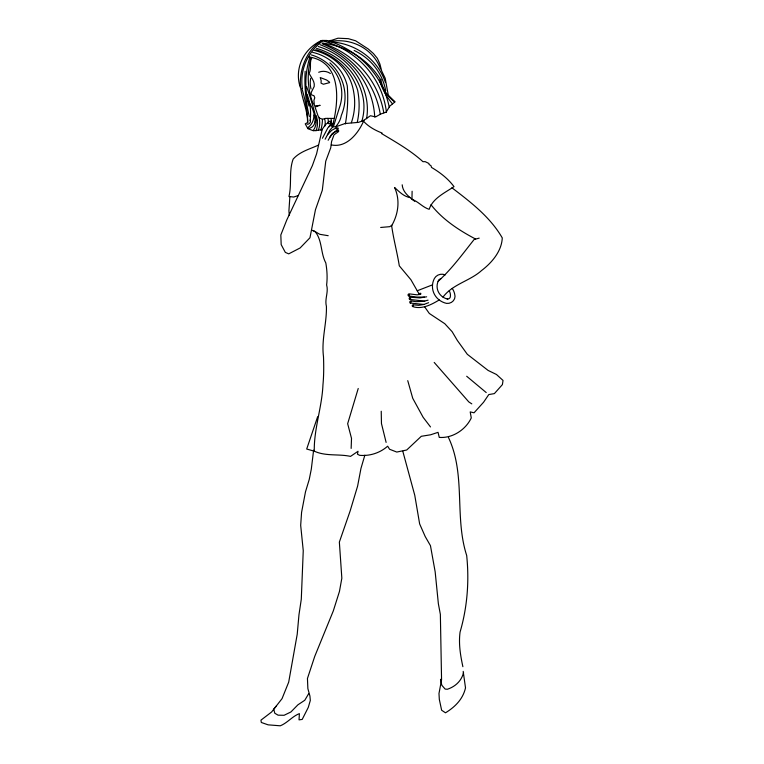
<?xml version="1.0" encoding="UTF-8"?>
<svg xmlns="http://www.w3.org/2000/svg" width="764" height="764" viewBox="0 0 764 764"><rect width="100%" height="100%" fill="white"/><g stroke="black" fill="none" stroke-linecap="round" stroke-linejoin="round"><path stroke-width="1.15" d="M289.871 196.596L288.926 210.74L289.279 215.238M351.144 448.42L351.516 438.393L347.658 423.714L358.221 388.484M312.056 230.27L315.36 231.855C322.418 240.908 320.527 253.218 325.808 262.931C327.059 270.16 327.527 277.676 326.62 284.962C328.73 292.249 324.471 299.011 326.419 306.383C326.849 323.229 321.291 339.693 323.497 356.712C323.841 366.09 323.841 375.487 322.952 384.836C321.988 407.288 313.899 428.699 314.271 451.171C325.731 456.48 338.528 453.759 350.542 456.385L358.049 451.266L357.457 454.198L359.624 455.325A35.851 34.055 -7 0 0 387.654 446.195L389.583 449.261L396.774 452.059L406.706 450.006L421.298 436.292L430.6 434.792L438.049 432.338L439.262 437.4C452.479 438.431 465.696 429.76 471.273 417.937L470.204 411.901L474.052 412.799L483.574 402.236L488.788 394.577L494.375 393.603L502.406 384.607L503.037 380.443L496.476 374.494L488.11 370.425L467.32 354.305L457.359 340.477L452.126 331.691L444.772 323.688L429.32 313.469L424.498 306.631M420.658 294.274L420.783 293.319M313.622 450.111L311.301 469.172L309.239 479.448L305.485 491.854L301.579 512.367L300.682 525.326L303.251 550.643L301.293 599.205L298.972 614.743L297.215 634.273L288.697 682.137L282.04 698.659L271.621 711.991L260.963 720.137L261.298 722.467L268.135 724.845L280.283 725.8C287.417 722.945 292.24 716.355 299.383 713.633L299.039 719.86L302.2 719.421L308.293 707.369L310.318 700.435L309.917 696.004L307.873 688.622L307.443 678.489L314.749 656.362L333.305 610.904L339.455 591.441L341.842 578.205L339.359 542.077L350.122 511.011L357.609 486.105L360.961 468.427L364.848 455.182M337.487 130.434L337.803 131.207L338.653 130.892M333.61 126.079L340.123 105.432A43.586 41.399 -7 0 0 311.215 54.874M317.643 416.743L306.698 449.031L314.271 451.171M463.557 672.473C461.618 680.858 455.373 686.588 447.398 689.252L445.164 689.09L441.84 685.27L440.494 679.282M363.931 120.273C358.774 132.926 346.684 148.245 331.328 144.902M322.427 138.265L327.918 127.769L332.98 123.367M325.149 139.239L329.723 130.367L332.665 126.948L336.16 126.681L344.946 123.558L358.364 122.374L363.139 120.76L370.444 115.736L375.611 116.911L380.72 114.037L386.164 112.117L389.831 106.11L395.017 101.86L388.284 95.185L385.19 78.234L381.656 70.909L379.899 64.023L377.387 58.398L373.415 53.518L368.267 49.001L355.604 40.779L348.298 38.668L338.003 38.2L331.719 40.291L326.323 41.046M328.148 140.27L331.671 134.206L337.564 129.66L338.032 127.941L336.341 127.789L331.652 130.396L327.479 134.741M308.599 693.817L304.788 700.254L297.922 704.809L290.922 711.962L284.093 715.285L278.077 715.171L274.801 713.251L273.713 709.126L276.482 705.888M329.055 126.595L330.535 124.341L331.127 121.4L330.077 121.075L325.559 124.551L322.227 129.297L316.582 153.85L312.361 165.645L286.739 220.08L280.827 234.959L281.181 244.623L285.335 252.397L288.725 253.858L300.109 247.975L309.964 237.766L315.456 209.718L322.303 190.274L325.731 161.252L330.736 147.777L331.595 141.483L334.021 134.798L338.633 131.551L338.452 130.061L332.932 133.347L329.714 137.424M442.996 297.081C452.737 284.074 469.85 281.066 481.559 270.551C491.815 262.749 501.69 251.251 502.273 237.919C490.278 217.081 470.739 202.183 451.944 187.791M438.087 281.353C451.801 268.995 462.717 253.829 474.167 239.457L479.19 238.129M417.22 290.778L432.5 284.848M439.204 299.966C431.622 304.521 421.814 309.764 412.703 306.574A1.003 0.945 -7 0 1 413.257 304.826L418.815 305.313L423.896 304.444L428.623 302.678M391.894 225.208L389.783 226.669L380.673 227.462M409.141 295.658L409.408 294.77M318.321 145.16C309.621 149.152 299.794 151.616 293.166 159.074C288.716 171.05 291.982 184.153 288.954 196.501L293.72 197.036L298.38 195.527M318.703 72.265C322.446 70.622 327.049 71.147 330.382 73.487M428.069 300.166L424.23 301.111L409.685 299.431A1.165 1.108 -7 0 1 410.144 297.416M316.955 106.053L320.145 105.336L315.723 105.957L314.367 105.461L313.928 100.294L314.787 97.802L313.994 95.739L311.139 94.707L311.301 92.31L314.195 86.475C315.035 81.442 311.187 77.584 309.133 73.392C311.874 68.512 309.048 62.829 311.693 58.026L309.038 56.966C341.976 61.913 338.968 101.077 332.674 125.267L331.261 125.936L332.684 126.891M420.601 294.236L417.163 294.847L409.093 293.853A1.184 1.117 -7 0 0 408.836 296.031M426.656 296.814L419.866 297.893L410.144 297.225M409.38 294.503L408.597 295.181L409.074 296.021L417.048 297.072L424.469 297.091M410.803 302.582L410.936 301.484M418.834 293.567L420.544 293.347M412.961 306.288L413.162 305.18M322.102 129.718L313.421 130.787L307.911 128.705L305.228 123.854L307.548 122.574C307.844 107.523 298.772 93.628 300.538 78.386C301.723 63.574 309.019 48.266 322.016 40.425L327.021 40.473M424.746 301.283L415.893 301.684L410.927 300.882A1.327 1.261 -7 0 0 410.449 303.232M316.869 106.588L314.892 106.607L318.025 115.841L319.428 118.076L322.599 119.26L325.483 118.382L333.992 118.42M329.666 82.617L323.392 84.241L321.023 83.142L321.186 80.745L320.231 77.546L326.581 79.991L329.37 81.987M328.195 235.704L319.772 234.3L313.45 230.585M423.896 304.444L410.373 303.069M410.316 197.599C403.898 196.73 399.152 191.611 394.568 187.495C400.326 199.977 398.388 214.044 391.655 225.733C393.527 239.256 397.194 252.55 399.295 265.824L410.927 279.748L419.436 294.608M475.6 239.046C459.04 230.327 442.623 219.602 430.963 204.704M382.067 133.031C374.933 130.262 368.21 126.528 363.091 120.769M409.561 298.972L410.631 298.743L410.469 297.712M471.799 403.869L468.8 401.912L434.21 362.442M466.689 376.26L486.219 392.562M414.747 201.333C409.217 196.969 402.809 192.461 402.189 184.802M381.456 133.49C395.742 142.066 410.383 150.288 422.96 161.681L425.176 161.643L428.938 163.496L429.072 164.432L431.049 165.778L431.498 167.421C440.016 172.444 448.076 178.623 454.007 186.636C445.03 192.729 432.72 198.296 429.167 209.307C422.702 207.369 418.385 201.562 411.958 199.337L412.111 191.239M430.495 426.933L423.132 417.297L412.732 398.292L407.747 380.653M448.43 437.409C466.097 474.826 454.208 516.884 466.68 555.476C469.344 581.137 467.329 607.265 460.071 632.048C458.505 643.756 460.415 655.264 462.879 666.695M402.809 451.266L414.766 495.292L419.646 523.932L425.204 536.538L430.457 545.668L435.165 571.825L438.364 603.713L440.36 614.371L441.563 679.807L438.985 693.483L439.319 699.413L441.63 710.224L445.498 712.812C455.019 706.967 462.888 699.251 465.515 687.886L463.194 671.365M386.116 442.404L381.465 423.562L381.226 411.233M336.084 126.241A24.095 22.882 -7 0 0 341.355 115.316A50.987 48.438 -7 0 0 329.895 62.82M345.376 123.921A166.466 158.138 -7 0 0 347.267 85.864A47.282 44.923 -7 0 0 312.619 52.363M351.364 122.708A66.821 63.479 -7 0 0 353.694 92.072A54.12 51.408 -7 0 0 314.09 50.319M357.227 122.441A86.275 81.958 -7 0 0 357.628 90.181A64.195 60.986 -7 0 0 315.723 49.641M361.773 121.409A54.139 51.436 -7 0 0 362.843 96.531A68.54 65.112 -7 0 0 316.544 48.38M366.596 118.706A62.161 59.048 -7 0 0 366.223 97.983A72.246 68.626 -7 0 0 318.282 46.528M331.461 41.848A93.189 88.528 -7 0 1 389.21 107.027M322.532 43.195A94.535 89.799 -7 0 1 383.795 112.833M323.248 41.008A89.168 84.709 -7 0 1 386.46 112.499M322.112 43.72A98.25 93.332 -7 0 1 380.281 114.208M320.021 44.675A87.411 83.037 -7 0 1 374.732 116.997M311.043 88.977A25.766 24.477 -7 0 1 310.69 78.281M300.271 87.287A40.626 38.592 -7 0 1 321.463 40.53M313.183 104.114A81.949 77.852 -7 0 1 310.862 57.949M309 106.034A94.459 89.732 -7 0 1 309.812 57.386M309.315 116.5A171.356 162.78 -7 0 1 305.151 71.272M306.555 86.504A397.099 377.235 -7 0 1 316.697 120.483M330.965 118.706A14 13.303 -7 0 1 331.232 124.742A1.299 1.232 -7 0 0 332.435 125.363M327.737 118.41A6.112 5.806 -7 0 1 327.823 123.071M324.595 118.802A14.946 14.201 -7 0 1 324.786 126.251M322.446 119.299A43.233 41.065 -7 0 1 320.832 130.004M319.065 117.857A21.526 20.447 -7 0 1 318.378 130.081M307.052 94.373A58.016 55.113 -7 0 1 310.079 120.607M307.825 100.581A40.358 38.334 -7 0 1 315.14 121.848M315.627 117.818A16.159 15.347 -7 0 1 313.269 130.482M316.067 115.431A23.216 22.051 -7 0 1 316.019 130.845M313.803 115.011A15.395 14.621 -7 0 1 307.548 127.922M314.902 121.877A7.42 7.048 -7 0 1 308.36 128.524M310.26 120.12A3.151 2.989 -7 0 1 307.09 124.245M301.923 88.71A148.273 140.853 -7 0 1 307.854 122.517M302.372 88.423A52.907 50.262 -7 0 1 322.523 41.094M322.78 43.166A79.657 75.674 -7 0 1 380.663 79.848M354.152 50.462A59.258 56.288 -7 0 1 385.696 90.658M392.495 103.818A69.705 66.22 -7 0 1 379.46 79.991M394.721 101.908A37.522 35.65 -7 0 1 380.854 79.351M328.74 41.724A62.619 59.487 -7 0 1 385.39 82.292M329.227 41.667A44.971 42.717 -7 0 1 380.529 68.894M449.251 290.855A10.037 9.531 -7 0 1 450.311 296.967A2.827 2.684 -7 0 1 447.198 299.011M452.25 288.42A18.699 17.763 -7 0 1 454.656 293.987A7.478 7.105 -7 0 1 446.577 303.394A18.584 17.658 -7 0 1 434.42 278.43A8.27 7.86 -7 0 1 445.202 274.897M330.65 123.042A1.929 1.824 -7 0 1 327.957 123.3M337.908 128.686A1.442 1.375 -7 0 1 335.73 128.266M438.507 280.474A3.629 3.448 -7 0 1 440.876 278.717M447.685 299.096A13.933 13.236 -7 0 1 438.565 280.369"/></g></svg>
